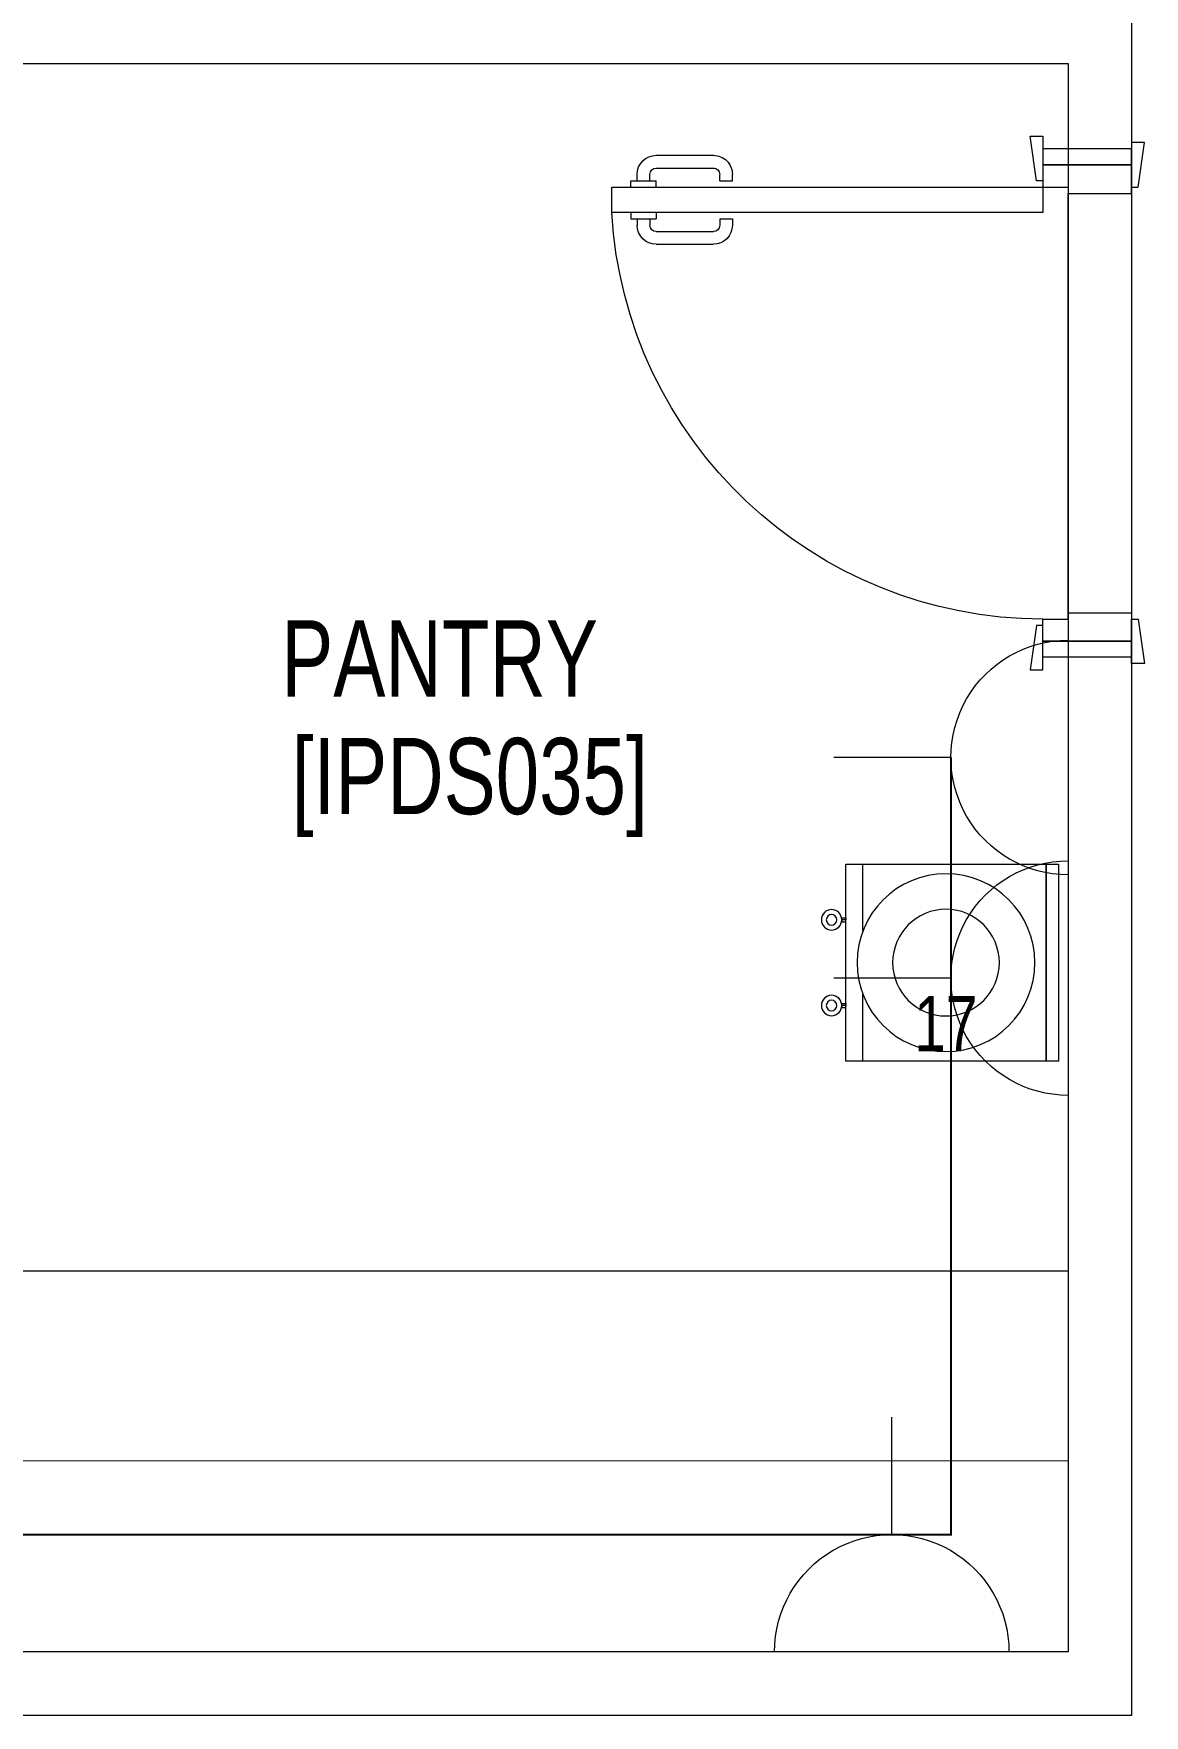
# Model space of a CAD drawing. Header units: metres. Extents: x 85953 to 212055, y -1481497 to -1363692.
# Drawn here: x 109351 to 111100, y -1380573 to -1377925 of the extents above; entities that cross this region are included whole.
import ezdxf

# ---------------------------------------------------------------- set-up
doc = ezdxf.new("R2010")
doc.units = ezdxf.units.M
for name, color, linetype, lineweight in [('72_EGR_BASE_TEXT', 8, 'Continuous', 0), ('car', 8, 'Continuous', 0), ('Medical Equipment and Furniture', 8, 'Continuous', 0), ('Medical Equipment and Furniture1', 8, 'Continuous', 5), ('Walls', 8, 'Continuous', 0), ('Wooden Joinery', 8, 'Continuous', 0)]:
    doc.layers.add(name, color=color, linetype=linetype, lineweight=lineweight)
doc.layers.add('E-POWR', color=7, linetype='Continuous', lineweight=9, true_color=0x487e3e)
doc.styles.add('X3G_ENTITY_257CFD', font='swisscl.ttf', dxfattribs={"height": 200})
doc.styles.add('X3G_ENTITY_2587EA', font='swisscl.ttf', dxfattribs={"height": 200})

# ---------------------------------------------------------------- blocks, each defined once
blk = doc.blocks.new('NORMAL SOCKET')
at = {"layer": 'E-POWR'}
for p, q in [((0, 307.7), (0, 615.4)), ((-307.7, 0), (307.7, 0))]:
    blk.add_line(p, q, dxfattribs=at)
blk.add_ellipse((0, 0), major_axis=(32.8, 305.9), ratio=1, start_param=4.81904, end_param=7.960633, dxfattribs=at)
blk = doc.blocks.new('WATER DISPENSER1')
at = {"layer": 'Medical Equipment and Furniture1'}
for p, q in [((39.296, -0.3448), (39.1904, -0.3448)), ((39.5004, -0.3448), (39.3949, -0.3448))]:
    blk.add_line(p, q, dxfattribs=at)
for points in [[(39.2749, -0.3183), (39.278, -0.3183), (39.278, -0.3118), (39.2749, -0.3118)], [(39.281, -0.3183), (39.278, -0.3183), (39.278, -0.3118), (39.281, -0.3118)], [(39.4098, -0.3183), (39.4129, -0.3183), (39.4129, -0.3118), (39.4098, -0.3118)], [(39.416, -0.3183), (39.4129, -0.3183), (39.4129, -0.3118), (39.416, -0.3118)], [(39.5004, -0.6333), (39.1904, -0.6333), (39.1904, -0.6529), (39.5004, -0.6529)]]:
    blk.add_lwpolyline(points, close=True, dxfattribs=at)
blk.add_lwpolyline([(39.5004, -0.6333), (39.5004, -0.3183), (39.1904, -0.3183), (39.1904, -0.6333), (39.5004, -0.6333)], dxfattribs=at)
for centre, radius in [((39.278, -0.2956), 0.0161), ((39.278, -0.2956), 0.00834), ((39.4129, -0.2956), 0.0161), ((39.4129, -0.2956), 0.00834), ((39.3454, -0.4758), 0.14), ((39.3454, -0.4758), 0.084)]:
    blk.add_circle(centre, radius, dxfattribs=at)
blk = doc.blocks.new('A$C26754117')
at = {"layer": 'car'}
for p, q in [((750, 820), (90, 820)), ((90, 720), (750, 720))]:
    blk.add_line(p, q, dxfattribs=at)
at = {"layer": 'Wooden Joinery'}
for p, q in [((710, 191.2), (700, 191.2)), ((710, 171.2), (710, 191.2)), ((770, 191.2), (780, 191.2)), ((770, 171.2), (770, 191.2)), ((670, 71.2), (670, 161.2)), ((690, 71.2), (690, 161.2)), ((710, 171.2), (700, 171.2)), ((770, 171.2), (780, 171.2)), ((790, 71.2), (790, 161.2)), ((810, 71.2), (810, 161.2)), ((710, 61.2), (700, 61.2)), ((710, 31.2), (710, 71.2)), ((720, 71.2), (710, 71.2)), ((760, 71.2), (770, 71.2)), ((770, 31.2), (770, 71.2)), ((770, 61.2), (780, 61.2)), ((710, 41.2), (700, 41.2)), ((720, 31.2), (710, 31.2)), ((760, 31.2), (770, 31.2)), ((770, 41.2), (780, 41.2))]:
    blk.add_line(p, q, dxfattribs=at)
for points in [[(80, 820), (80, 830), (10, 840), (10, 820)], [(760, 820), (760, 830), (830, 840), (830, 820)], [(70, 680), (70, 670), (0, 660), (0, 680)], [(720, 680), (720, 1.2), (760, 1.2), (760, 680)], [(770, 680), (770, 670), (840, 660), (840, 680)]]:
    blk.add_lwpolyline(points, close=True, dxfattribs=at)
for points in [[(45, 680), (45, 820), (20, 820), (20, 680), (45, 680)], [(45, 680), (80, 680), (80, 720), (90, 720), (90, 820), (45, 820), (45, 680)], [(795, 680), (760, 680), (760, 720), (750, 720), (750, 820), (795, 820), (795, 680)], [(795, 680), (795, 820), (820, 820), (820, 680), (795, 680)]]:
    blk.add_lwpolyline(points, dxfattribs=at)
for centre, radius, start, end in [((760, 680), 680, 180, 266.6277), ((700, 161.2), 30, 90, 180), ((780, 161.2), 30, 0, 90), ((700, 161.2), 10, 90, 180), ((780, 161.2), 10, 0, 90), ((700, 71.2), 30, 180, 270), ((700, 71.2), 10, 180, 270), ((780, 71.2), 10, 270, 0), ((780, 71.2), 30, 270, 0)]:
    blk.add_arc(centre, radius, start, end, dxfattribs=at)

msp = doc.modelspace()

# ---------------------------------------------------------------- linework, layer by layer
at = {"layer": 'E-POWR', "const_width": 3}
msp.add_lwpolyline([(110795.7, -1379064.9), (110795.7, -1379412.1), (110795.7, -1380288.1), (108164.9, -1380288.1), (108164.9, -1379432.1), (108164.9, -1378157.3), (104766, -1378157.3), (104766, -1380288.1), (106061.6, -1380288.1)], dxfattribs=at)
at = {"layer": 'Medical Equipment and Furniture', "lineweight": 0, "ltscale": 100}
msp.add_line((108580.3, -1379872.7, -0.1), (110980.3, -1379872.7, -0.1), dxfattribs=at)
at = {"layer": 'Medical Equipment and Furniture', "lineweight": 15}
msp.add_line((110980.3, -1380172.7, -0.1), (108680.3, -1380172.1, -0.1), dxfattribs=at)
at = {"layer": 'Walls'}
for p, q in [((111080.3, -1374672.7, -0.1), (111080.3, -1380572.7, -0.1)), ((107980.3, -1377972.7, -0.1), (110980.3, -1377972.7, -0.1)), ((110980.3, -1377972.7, -0.1), (110980.3, -1380472.7, -0.1)), ((110980.3, -1380472.7, -0.1), (104675.3, -1380472.7, -0.1)), ((111080.3, -1380572.7, -0.1), (104575.3, -1380572.7, -0.1))]:
    msp.add_line(p, q, dxfattribs=at)

# ---------------------------------------------------------------- block references
at = {"layer": 'E-POWR', "xscale": -0.6, "yscale": 0.6, "zscale": 0.6}
for p, rotation in [((110980.3, -1379064.9, -4.8), 89.99999999993958), ((110980.3, -1379412.1, -4.8), 89.99999999993958), ((110702.5, -1380472.7, -4.8), 359.9999999999396)]:
    msp.add_blockref('NORMAL SOCKET', p, dxfattribs=dict(at, rotation=rotation))
at = {"layer": 'Medical Equipment and Furniture', "xscale": -1000, "yscale": 1000, "zscale": 1000, "rotation": 90}
msp.add_blockref('WATER DISPENSER1', (110312.1, -1340042.4, 2.3), dxfattribs=at)
at = {"layer": 'Wooden Joinery', "xscale": -1, "rotation": 270.0000000000001}
msp.add_blockref('A$C26754117', (110260.3, -1378927, -0.1), dxfattribs=at)

# ---------------------------------------------------------------- texts
at = {"layer": '72_EGR_BASE_TEXT', "char_height": 120, "attachment_point": 2, "style": 'X3G_ENTITY_2587EA'}
for s, insert in [('PANTRY', (109990.4, -1378849, 2.3)), ('[IPDS035]', (110037.9, -1379034.1, 0.1))]:
    msp.add_mtext(s, dxfattribs=dict(at, insert=insert))
at = {"layer": 'Medical Equipment and Furniture', "insert": (110787.7, -1379440.1, 2.3), "char_height": 87.47, "attachment_point": 2, "style": 'X3G_ENTITY_257CFD'}
msp.add_mtext('17', dxfattribs=at)

doc.saveas('drawing.dxf')
